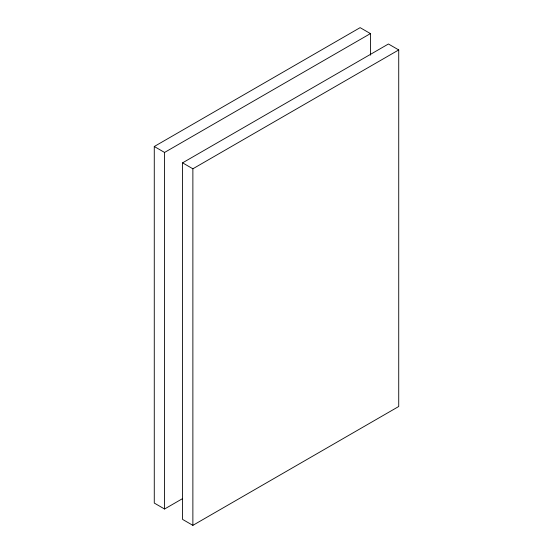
<?xml version="1.0" encoding="UTF-8"?>
<svg xmlns="http://www.w3.org/2000/svg" width="553" height="553" viewBox="0 0 553 553"><rect width="100%" height="100%" fill="white"/><g stroke="black" fill="none" stroke-linecap="round" stroke-linejoin="round"><path stroke-width="0.83" d="M182.462 498.675L164.566 509.009L154.273 503.064L154.273 146.504L360.127 27.65L370.427 33.595L370.427 55.176M154.273 146.504L164.566 152.448L370.427 33.595M182.573 162.845L388.434 43.991L398.727 49.936L398.727 406.496L192.873 525.35L182.573 519.405L182.573 162.845L192.873 168.789L398.727 49.936M192.873 168.789L192.873 525.35M164.566 152.448L164.566 509.009"/></g></svg>
